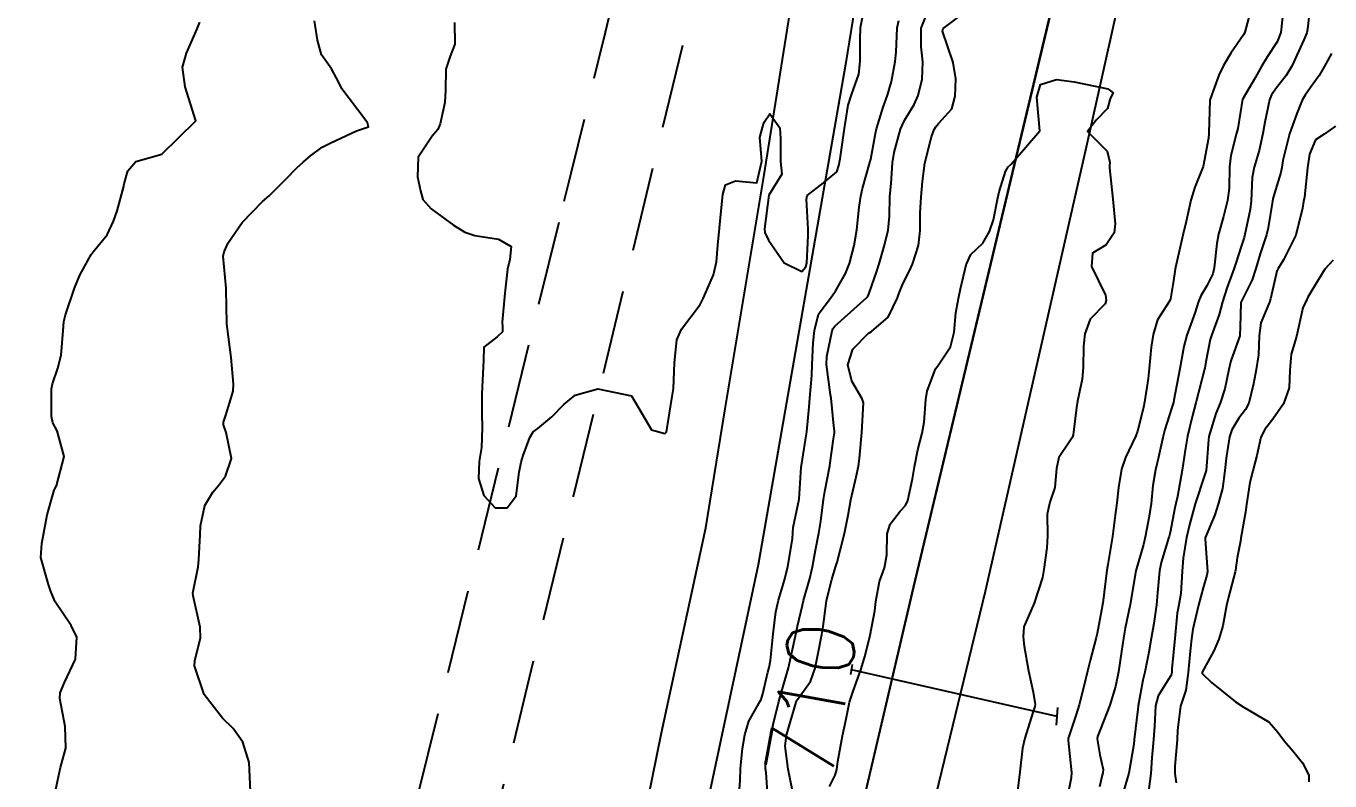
# Model space of a CAD drawing. Header units: metres. Extents: x 298520 to 308411, y 7433745 to 7450750.
# Drawn here: x 305024.4 to 305101.7, y 7437651.3 to 7437696.1 of the extents above; entities that cross this region are included whole.
import ezdxf
from ezdxf.enums import TextEntityAlignment as Align

# ---------------------------------------------------------------- set-up
doc = ezdxf.new("R2010")
doc.units = ezdxf.units.M
doc.header["$LTSCALE"] = 10
doc.linetypes.add('CONTINUO', pattern=[0])
doc.linetypes.add('DASHED', pattern=[0.75, 0.5, -0.25])
for name, color, linetype in [('Cotas', 45, 'Continuous'), ('Curvas de Nivel 1m', 11, 'Continuous'), ('Curvas de Nivel 5m', 15, 'Continuous'), ('Eixo_Estaqueamento', 45, 'CONTINUO'), ('Linha Férrea', 251, 'TRACKS'), ('Pórtico', 62, 'Continuous'), ('Vias Primárias', 230, 'Continuous'), ('Vias Secundárias', 230, 'DASHED')]:
    doc.layers.add(name, color=color, linetype=linetype)
doc.styles.add('Style-STANDARD', font='STANDARD.shx')
doc.linetypes.add('TRACKS', pattern='A,0.15,[130,ltypeshp.shx,S=0.25,R=0,X=0,Y=0],0.15', length=0.3)

msp = doc.modelspace()

# ---------------------------------------------------------------- linework, layer by layer
at = {"layer": 'Curvas de Nivel 1m', "flags": 128}
for points, elevation in [([(305100.563, 7437697.671), (305100.375, 7437695.884), (305100.33, 7437695.674), (305100.159, 7437695.257), (305099.44, 7437693.687), (305099.11, 7437693.137), (305098.543, 7437692.405), (305098.246, 7437691.994), (305098.116, 7437691.704), (305097.848, 7437690.382), (305097.733, 7437689.708), (305097.507, 7437688.706), (305097.206, 7437687.713), (305097.095, 7437687.103), (305097.034, 7437685.714), (305096.978, 7437685.195), (305096.663, 7437683.718), (305096.615, 7437683.544), (305096.436, 7437683.004), (305096.123, 7437682.026), (305096.028, 7437681.724), (305095.591, 7437680.543), (305095.331, 7437679.731), (305095.141, 7437678.977), (305094.684, 7437677.737), (305094.606, 7437677.501), (305094.349, 7437676.172), (305094.283, 7437675.802), (305094.27, 7437675.741), (305094.252, 7437675.651), (305093.765, 7437673.748), (305093.562, 7437672.998), (305093.261, 7437671.756), (305093.122, 7437670.926), (305092.951, 7437669.76), (305092.679, 7437668.186), (305092.573, 7437667.765), (305092.505, 7437667.51), (305092.227, 7437666.062), (305092.175, 7437665.819), (305092.162, 7437665.771), (305091.701, 7437664.282), (305091.597, 7437663.776), (305091.488, 7437662.479), (305091.428, 7437661.778), (305091.275, 7437660.67), (305091.102, 7437659.781), (305090.964, 7437658.962), (305090.741, 7437657.784), (305090.613, 7437657.298), (305090.338, 7437655.788), (305090.314, 7437655.575), (305090.106, 7437653.79), (305090.103, 7437653.77), (305090.08, 7437653.502), (305089.786, 7437651.794), (305089.39, 7437650.453)], 708), ([(305068.426, 7437650.054), (305068.293, 7437651.823), (305068.253, 7437652.057), (305068.253, 7437652.245), (305068.574, 7437654.053), (305068.723, 7437654.684), (305069.056, 7437656.046), (305069.281, 7437656.877), (305069.623, 7437658.038), (305070.047, 7437659.927), (305070.058, 7437660.031), (305070.073, 7437660.112), (305070.16, 7437660.505), (305070.452, 7437661.754), (305070.52, 7437662.027), (305070.89, 7437663.329), (305071.046, 7437664.022), (305071.218, 7437665.014), (305071.411, 7437666.018), (305071.529, 7437666.722), (305071.706, 7437668.015), (305071.778, 7437668.494), (305072.068, 7437670.012), (305072.099, 7437670.188), (305072.297, 7437671.616), (305072.347, 7437671.965), (305072.35, 7437672.009), (305072.351, 7437672.057), (305072.307, 7437672.379), (305072.142, 7437674.012), (305072.115, 7437674.222), (305071.876, 7437676.015), (305071.886, 7437676.478), (305072.206, 7437678.012), (305072.249, 7437678.136), (305072.376, 7437678.294), (305074.273, 7437679.982), (305074.325, 7437680.05), (305074.397, 7437680.238), (305074.852, 7437681.54), (305074.988, 7437681.974), (305075.311, 7437683.094), (305075.533, 7437683.969), (305075.608, 7437684.812), (305075.633, 7437685.968), (305075.696, 7437686.747), (305075.792, 7437687.967), (305075.886, 7437688.579), (305076.267, 7437689.962), (305076.333, 7437690.144), (305076.521, 7437690.522), (305077.066, 7437691.421), (305077.309, 7437691.949), (305077.538, 7437692.931), (305077.59, 7437693.945), (305077.478, 7437694.852), (305077.482, 7437695.947), (305077.794, 7437696.743)], 709), ([(305098.962, 7437697.341), (305098.798, 7437695.697), (305098.577, 7437695.144), (305097.997, 7437694.277), (305097.673, 7437693.709), (305097.269, 7437692.996), (305096.543, 7437691.763), (305096.529, 7437691.734), (305096.237, 7437690.003), (305096.174, 7437689.723), (305095.829, 7437688.398), (305095.761, 7437687.727), (305095.733, 7437686.468), (305095.629, 7437685.728), (305095.397, 7437684.788), (305095.1, 7437683.733), (305094.992, 7437683.18), (305094.85, 7437681.736), (305094.761, 7437681.393), (305094.407, 7437680.68), (305094.052, 7437680.092), (305093.921, 7437679.747), (305093.701, 7437679.065), (305093.228, 7437677.757), (305093.048, 7437677.074), (305092.804, 7437675.763), (305092.462, 7437673.905), (305092.428, 7437673.768), (305092.319, 7437673.4), (305091.913, 7437672.167), (305091.815, 7437671.775), (305091.539, 7437670.523), (305091.361, 7437669.779), (305091.209, 7437668.835), (305091.108, 7437667.781), (305090.995, 7437667.029), (305090.752, 7437665.785), (305090.651, 7437665.354), (305090.203, 7437663.79), (305089.87, 7437661.795), (305089.576, 7437660.384), (305089.463, 7437659.8), (305089.346, 7437659.003), (305089.181, 7437657.804), (305089.006, 7437656.92), (305088.665, 7437655.812), (305088.088, 7437654.354), (305087.933, 7437653.973), (305087.915, 7437653.822), (305088.074, 7437652.881), (305088.257, 7437652.01), (305088.247, 7437651.817), (305088.212, 7437651.666), (305088.05, 7437650.987)], 709), ([(305026.151, 7437650.558), (305026.481, 7437652.129), (305026.613, 7437652.552), (305026.803, 7437653.282), (305026.774, 7437654.55), (305026.452, 7437656.21), (305026.461, 7437656.555), (305026.723, 7437657.155), (305027.379, 7437658.541), (305027.453, 7437659.847), (305027.126, 7437660.545), (305026.174, 7437661.937), (305025.908, 7437662.563), (305025.771, 7437662.98), (305025.333, 7437664.569), (305025.38, 7437665.404), (305025.603, 7437666.566), (305025.695, 7437667.109), (305026.118, 7437668.561), (305026.162, 7437668.653), (305026.255, 7437668.814), (305026.702, 7437670.554), (305026.296, 7437672.076), (305026.044, 7437672.563), (305025.948, 7437672.922), (305025.947, 7437674.564), (305026.014, 7437674.875), (305026.335, 7437675.797), (305026.536, 7437676.557), (305026.664, 7437678.26), (305026.687, 7437678.555), (305026.786, 7437678.963), (305027.315, 7437680.546), (305027.638, 7437681.308), (305028.312, 7437682.532), (305028.424, 7437682.684), (305029.255, 7437683.701), (305029.635, 7437684.518), (305029.843, 7437685.122), (305030.214, 7437686.512), (305030.258, 7437686.72), (305030.478, 7437687.498), (305030.953, 7437688.038), (305032.493, 7437688.49), (305034.513, 7437690.46), (305033.882, 7437692.47), (305033.717, 7437693.635), (305033.955, 7437694.469), (305034.577, 7437695.907), (305034.744, 7437696.295)], 706), ([(305037.746, 7437650.705), (305037.671, 7437652.416), (305037.289, 7437653.636), (305036.726, 7437654.43), (305036.092, 7437655.051), (305035.005, 7437656.451), (305034.429, 7437658.158), (305034.447, 7437658.457), (305034.791, 7437659.809), (305034.77, 7437660.454), (305034.346, 7437662.293), (305034.335, 7437662.458), (305034.638, 7437664.016), (305034.693, 7437664.455), (305034.755, 7437665.917), (305034.79, 7437666.454), (305035.045, 7437667.648), (305035.524, 7437668.447), (305035.857, 7437668.844), (305036.263, 7437669.399), (305036.629, 7437670.435), (305036.296, 7437671.979), (305036.15, 7437672.442), (305036.152, 7437672.594), (305036.309, 7437673.075), (305036.726, 7437674.434), (305036.737, 7437674.844), (305036.604, 7437676.436), (305036.37, 7437678.261), (305036.343, 7437678.44), (305036.342, 7437678.472), (305036.298, 7437680.441), (305036.295, 7437680.54), (305036.136, 7437682.443), (305036.182, 7437682.686), (305036.431, 7437683.217), (305037.246, 7437684.428), (305038.456, 7437685.679), (305038.845, 7437686.02), (305039.244, 7437686.402), (305039.85, 7437687.018), (305040.482, 7437687.667), (305040.864, 7437688.01), (305041.298, 7437688.382), (305041.983, 7437688.89), (305042.501, 7437689.148), (305044.031, 7437689.87), (305044.51, 7437690.029), (305044.742, 7437690.106), (305044.683, 7437690.338), (305044.516, 7437690.554), (305043.165, 7437692.361), (305042.952, 7437692.769), (305042.555, 7437693.547), (305041.945, 7437694.376), (305041.712, 7437695.239), (305041.533, 7437696.38)], 707), ([(305049.838, 7437696.277), (305049.852, 7437694.996), (305049.568, 7437694.28), (305049.316, 7437693.521), (305049.296, 7437692.282), (305049.268, 7437691.546), (305048.975, 7437690.285), (305048.851, 7437689.945), (305048.505, 7437689.539), (305047.679, 7437688.302), (305047.644, 7437687.134), (305047.815, 7437686.3), (305047.961, 7437685.8), (305048.452, 7437685.244), (305049.766, 7437684.277), (305050.439, 7437683.855), (305051.034, 7437683.667), (305052.435, 7437683.449), (305053.191, 7437683), (305053.112, 7437682.24), (305052.983, 7437681.673), (305052.82, 7437680.244), (305052.655, 7437678.525), (305052.673, 7437678.246), (305052.674, 7437677.94), (305052.364, 7437677.661), (305051.576, 7437677.036), (305051.56, 7437676.258), (305051.498, 7437675.092), (305051.447, 7437674.259), (305051.459, 7437673.111), (305051.478, 7437672.258), (305051.441, 7437671.103), (305051.29, 7437670.26), (305051.263, 7437669.26), (305051.578, 7437668.257), (305052.242, 7437667.514), (305052.961, 7437667.521), (305053.48, 7437668.232), (305053.663, 7437669.625), (305053.774, 7437670.227), (305053.893, 7437670.612), (305054.295, 7437671.678), (305054.502, 7437672.016), (305054.766, 7437672.215), (305055.602, 7437672.915), (305056.317, 7437673.638), (305056.991, 7437674.19), (305058.327, 7437674.572), (305060.323, 7437674.15), (305061.503, 7437672.138), (305062.3, 7437671.93), (305062.396, 7437672.034), (305062.414, 7437672.128), (305062.428, 7437672.252), (305062.739, 7437674.124), (305062.802, 7437674.597), (305062.875, 7437676.122), (305063.005, 7437677.479), (305063.284, 7437678.116), (305064.388, 7437679.578), (305064.564, 7437679.926), (305064.642, 7437680.098), (305065.178, 7437681.326), (305065.347, 7437682.091), (305065.44, 7437683.083), (305065.532, 7437684.089), (305065.62, 7437684.92), (305065.729, 7437686.087), (305065.897, 7437686.66), (305066.475, 7437686.904), (305067.756, 7437686.779), (305068.034, 7437688.057), (305067.915, 7437689.467), (305068.073, 7437690.057), (305068.187, 7437690.386), (305068.525, 7437690.871), (305069.108, 7437690.044), (305069.15, 7437689.401), (305069.141, 7437688.044), (305069.23, 7437687.294), (305068.463, 7437686.05), (305068.205, 7437684.054), (305068.228, 7437683.841), (305068.436, 7437683.376), (305069.371, 7437682.041), (305070.415, 7437681.53), (305070.649, 7437681.798), (305070.716, 7437682.027), (305070.797, 7437683.669), (305070.791, 7437684.027), (305070.683, 7437685.806), (305070.732, 7437686.027), (305071.701, 7437686.791), (305072.484, 7437687.436), (305072.622, 7437687.877), (305072.651, 7437688.008), (305072.692, 7437688.205), (305072.938, 7437690.004), (305073.158, 7437691.376), (305073.353, 7437691.998), (305073.785, 7437693.222), (305073.875, 7437693.99), (305073.864, 7437695.279), (305073.898, 7437695.99), (305073.999, 7437696.582)], 707), ([(305066.667, 7437650.074), (305066.768, 7437651.357), (305066.776, 7437652.073), (305066.888, 7437653.258), (305067.039, 7437654.07), (305067.279, 7437654.88), (305067.937, 7437656.062), (305068.001, 7437656.165), (305068.11, 7437656.5), (305068.408, 7437657.777), (305068.475, 7437658.055), (305068.555, 7437658.472), (305068.71, 7437660.052), (305068.865, 7437661.357), (305069.021, 7437662.047), (305069.384, 7437663.231), (305069.575, 7437664.039), (305069.859, 7437665.675), (305069.887, 7437666.035), (305069.909, 7437666.354), (305070.253, 7437668.03), (305070.377, 7437669.923), (305070.39, 7437670.029), (305070.659, 7437671.665), (305070.711, 7437672.026), (305070.844, 7437673.499), (305070.891, 7437674.024), (305071.002, 7437675.358), (305071.016, 7437676.023), (305071.082, 7437677.303), (305071.164, 7437678.022), (305071.41, 7437678.992), (305072.144, 7437680.012), (305072.259, 7437680.148), (305072.398, 7437680.361), (305073.005, 7437681.41), (305073.239, 7437681.998), (305073.514, 7437683.074), (305073.67, 7437683.992), (305073.816, 7437685.349), (305073.908, 7437685.988), (305074.013, 7437686.444), (305074.451, 7437687.981), (305074.495, 7437688.179), (305074.778, 7437689.71), (305074.837, 7437689.977), (305075.23, 7437691.276), (305075.482, 7437691.971), (305075.731, 7437692.789), (305075.95, 7437693.966), (305075.999, 7437694.536), (305076.062, 7437695.965), (305076.156, 7437696.398)], 708), ([(305101.79, 7437694.438), (305101.354, 7437693.662), (305101.068, 7437693.152), (305100.544, 7437692.428), (305100.227, 7437691.985), (305100.056, 7437691.677), (305099.739, 7437690.896), (305099.304, 7437689.688), (305098.905, 7437688.102), (305098.847, 7437687.695), (305098.791, 7437687.393), (305098.473, 7437686.364), (305098.326, 7437685.841), (305098.302, 7437685.702), (305098.042, 7437684.109), (305097.944, 7437683.705), (305097.567, 7437682.573), (305097.319, 7437681.711), (305097.099, 7437681.027), (305096.442, 7437679.72), (305096.433, 7437679.679), (305096.378, 7437678.22), (305096.358, 7437677.735), (305096.358, 7437677.72), (305095.837, 7437676.238), (305095.709, 7437675.726), (305095.482, 7437674.578), (305095.201, 7437673.731), (305094.95, 7437673.1), (305094.531, 7437671.738), (305094.498, 7437671.54), (305094.361, 7437669.739), (305094.349, 7437669.662), (305094.27, 7437669.437), (305093.715, 7437667.748), (305093.397, 7437666.591), (305093.21, 7437665.755), (305092.997, 7437664.544), (305092.945, 7437663.759), (305092.869, 7437662.439), (305092.743, 7437661.762), (305092.655, 7437661.284), (305092.508, 7437659.765), (305092.341, 7437657.973), (305092.328, 7437657.767), (305092.296, 7437657.602), (305092.126, 7437657.326), (305091.516, 7437656.372), (305091.374, 7437655.777), (305091.315, 7437654.553), (305091.254, 7437653.778), (305091.148, 7437652.704), (305091.084, 7437651.78), (305090.976, 7437650.853)], 707), ([(305072.048, 7437651.008), (305072.396, 7437651.667), (305072.477, 7437652.004), (305072.546, 7437652.481), (305072.831, 7437653.999), (305073.011, 7437654.915), (305073.23, 7437655.993), (305073.449, 7437656.654), (305073.925, 7437657.983), (305074.14, 7437658.71), (305074.407, 7437659.721), (305074.468, 7437659.977), (305074.735, 7437661.414), (305074.798, 7437661.974), (305075.024, 7437663.143), (305075.308, 7437663.969), (305075.444, 7437664.734), (305075.478, 7437665.967), (305075.645, 7437666.553), (305076.243, 7437667.328), (305076.553, 7437667.652), (305076.701, 7437667.956), (305076.978, 7437669.241), (305077.08, 7437669.952), (305077.281, 7437670.958), (305077.536, 7437671.948), (305077.653, 7437672.603), (305077.761, 7437673.946), (305077.836, 7437674.437), (305078.341, 7437675.761), (305078.462, 7437675.938), (305079.222, 7437677.066), (305079.437, 7437677.924), (305079.547, 7437679.085), (305079.692, 7437679.921), (305079.816, 7437680.504), (305080.141, 7437681.914), (305080.429, 7437682.527), (305081.137, 7437683.202), (305081.535, 7437683.899), (305081.765, 7437684.581), (305082.035, 7437685.894), (305082.109, 7437686.253), (305082.486, 7437687.457), (305082.64, 7437687.739), (305082.811, 7437687.885), (305084.513, 7437689.86), (305084.34, 7437691.863), (305084.55, 7437692.605), (305085.498, 7437692.906), (305086.552, 7437692.768), (305087.882, 7437692.494), (305088.548, 7437692.354), (305088.851, 7437692.121), (305088.698, 7437691.818), (305088.653, 7437691.707), (305088.533, 7437691.189), (305087.857, 7437690.493), (305087.345, 7437689.832), (305088.501, 7437688.66), (305088.665, 7437687.988), (305088.645, 7437687.818), (305088.636, 7437687.672), (305088.839, 7437685.814), (305088.986, 7437684.35), (305088.919, 7437683.813), (305088.436, 7437683.1), (305087.642, 7437682.617), (305087.574, 7437681.828), (305088.397, 7437680.122), (305088.445, 7437679.819), (305088.391, 7437679.614), (305087.506, 7437678.704), (305087.172, 7437677.832), (305087.098, 7437677.096), (305087.079, 7437675.833), (305087.016, 7437675.154), (305086.74, 7437673.836), (305086.682, 7437673.474), (305086.493, 7437671.838), (305086.442, 7437671.697), (305086.297, 7437671.465), (305085.633, 7437670.496), (305085.495, 7437669.848), (305085.394, 7437668.716), (305085.1, 7437667.852), (305084.944, 7437667.151), (305084.967, 7437665.853), (305084.929, 7437665.139), (305084.756, 7437663.854), (305084.668, 7437663.385), (305084.183, 7437661.86), (305083.564, 7437660.467), (305083.529, 7437659.869), (305083.595, 7437659.316), (305083.841, 7437657.864), (305084.114, 7437656.585), (305084.228, 7437655.859), (305084.213, 7437655.748), (305084.098, 7437655.396), (305083.622, 7437653.867), (305083.487, 7437653.279), (305083.33, 7437651.871), (305083.186, 7437650.732)], 711), ([(305102.036, 7437690.137), (305101.369, 7437689.661), (305100.852, 7437689.324), (305100.501, 7437688.481), (305100.382, 7437687.672), (305100.2, 7437685.941), (305100.146, 7437685.675), (305100.068, 7437685.285), (305099.69, 7437683.681), (305098.948, 7437682.212), (305098.628, 7437681.697), (305098.564, 7437681.555), (305098.412, 7437680.943), (305098.19, 7437679.908), (305098.114, 7437679.703), (305097.606, 7437678.483), (305097.51, 7437677.709), (305097.469, 7437676.596), (305097.33, 7437675.71), (305097.171, 7437674.875), (305096.888, 7437673.714), (305096.691, 7437673.345), (305096.314, 7437672.838), (305095.893, 7437672.138), (305095.759, 7437671.725), (305095.554, 7437670.457), (305095.483, 7437669.728), (305095.333, 7437668.659), (305095.089, 7437667.732), (305094.879, 7437667.098), (305094.316, 7437665.739), (305094.303, 7437665.658), (305094.445, 7437663.738), (305094.416, 7437663.523), (305094.193, 7437662.784), (305093.912, 7437661.744), (305093.581, 7437660.329), (305093.497, 7437659.75), (305093.417, 7437659.023), (305093.303, 7437657.752), (305093.156, 7437656.716), (305092.855, 7437655.759), (305092.667, 7437654.339), (305092.661, 7437653.761), (305092.506, 7437652.202), (305092.518, 7437651.763), (305092.597, 7437651.22)], 706)]:
    msp.add_lwpolyline(points, dxfattribs=dict(at, elevation=elevation))
at = {"layer": 'Curvas de Nivel 5m', "flags": 128}
for points, elevation in [([(305097.07, 7437697.251), (305096.665, 7437695.719), (305096.644, 7437695.658), (305096.581, 7437695.549), (305095.828, 7437694.47), (305095.406, 7437693.732), (305095.122, 7437693.17), (305094.603, 7437691.739), (305094.596, 7437691.685), (305094.526, 7437689.74), (305094.529, 7437689.724), (305094.51, 7437689.422), (305094.186, 7437687.745), (305093.703, 7437686.523), (305093.467, 7437685.755), (305093.188, 7437684.497), (305092.998, 7437683.762), (305092.6, 7437681.942), (305092.551, 7437681.768), (305092.529, 7437681.661), (305092.409, 7437680.845), (305092.261, 7437679.905), (305092.195, 7437679.772), (305091.493, 7437678.668), (305091.22, 7437677.782), (305091.111, 7437677.033), (305090.998, 7437675.783), (305090.932, 7437675.189), (305090.721, 7437673.786), (305090.652, 7437673.455), (305090.306, 7437672.064), (305090.206, 7437671.791), (305089.587, 7437670.497), (305089.362, 7437669.804), (305089.182, 7437668.726), (305089.071, 7437667.808), (305088.974, 7437667.077), (305088.823, 7437665.811), (305088.551, 7437664.16), (305088.488, 7437663.816), (305088.24, 7437661.876), (305088.232, 7437661.819), (305088.225, 7437661.777), (305088.177, 7437661.449), (305087.908, 7437660.071), (305087.85, 7437659.823), (305087.499, 7437658.466), (305087.345, 7437657.828), (305087.105, 7437656.844), (305086.841, 7437655.833), (305086.665, 7437655.267), (305086.197, 7437653.839), (305086.189, 7437653.732), (305086.394, 7437651.837), (305086.375, 7437651.52), (305086.033, 7437649.84)], 710), ([(305069.997, 7437650.067), (305069.601, 7437652.037), (305069.428, 7437653.392), (305069.512, 7437654.039), (305070.075, 7437656.003), (305070.081, 7437656.03), (305070.087, 7437656.046), (305070.104, 7437656.081), (305070.918, 7437657.225), (305071.203, 7437658.019), (305071.361, 7437658.797), (305071.604, 7437660.015), (305071.682, 7437660.492), (305071.879, 7437662.013), (305071.928, 7437662.271), (305072.195, 7437663.26), (305072.417, 7437664.007), (305072.504, 7437664.304), (305072.944, 7437665.999), (305073.16, 7437667.075), (305073.324, 7437667.994), (305073.628, 7437669.351), (305073.768, 7437669.988), (305073.832, 7437670.435), (305073.976, 7437671.985), (305074.071, 7437673.734), (305073.997, 7437673.985), (305073.366, 7437675.028), (305073.131, 7437675.998), (305073.434, 7437676.917), (305074.371, 7437677.877), (305074.432, 7437677.919), (305074.546, 7437677.978), (305075.533, 7437678.816), (305076.087, 7437679.963), (305076.157, 7437680.202), (305076.405, 7437680.797), (305076.801, 7437681.573), (305076.963, 7437681.955), (305077.317, 7437683.068), (305077.418, 7437683.95), (305077.427, 7437684.976), (305077.488, 7437685.95), (305077.556, 7437686.87), (305077.694, 7437687.942), (305078.089, 7437689.516), (305078.253, 7437689.934), (305078.348, 7437690.1), (305078.519, 7437690.306), (305079.296, 7437691.158), (305079.499, 7437691.92), (305079.535, 7437692.938), (305079.387, 7437693.922), (305078.744, 7437695.766), (305078.788, 7437695.928), (305079.821, 7437696.691)], 710), ([(305101.892, 7437682.191), (305101.404, 7437681.66), (305101.029, 7437681.049), (305100.398, 7437680.007), (305100.293, 7437679.773), (305100.241, 7437679.672), (305100.094, 7437679.378), (305099.718, 7437677.68), (305099.407, 7437676.635), (305099.328, 7437675.685), (305099.28, 7437674.634), (305098.96, 7437673.69), (305098.314, 7437672.778), (305097.842, 7437672.17), (305097.612, 7437671.707), (305097.372, 7437670.624), (305097.139, 7437669.711), (305096.959, 7437669.02), (305096.759, 7437667.715), (305096.696, 7437667.266), (305096.429, 7437665.718), (305096.399, 7437665.54), (305096.211, 7437664.546), (305096.104, 7437663.821), (305096.086, 7437663.721), (305095.685, 7437662.228), (305095.579, 7437661.726), (305095.362, 7437660.531), (305095.123, 7437659.73), (305094.833, 7437659.046), (305094.133, 7437657.776), (305094.128, 7437657.74), (305094.132, 7437657.697), (305094.688, 7437657.171), (305096.107, 7437656.01), (305096.556, 7437655.715), (305098.094, 7437654.806), (305098.622, 7437654.225), (305099.005, 7437653.686), (305099.508, 7437653.11), (305100.07, 7437652.412), (305100.454, 7437651.666), (305100.449, 7437651.274)], 705)]:
    msp.add_lwpolyline(points, dxfattribs=dict(at, elevation=elevation))
at = {"layer": 'Eixo_Estaqueamento'}
msp.add_lwpolyline([(305143.477, 7437941.139), (305137.356, 7437914.575), (305130.992, 7437888.732), (305125.406, 7437866.973), (305121.202, 7437849.915), (305111.101, 7437807.1), (305103.918, 7437777.268), (305097.21, 7437749.95), (305091.819, 7437727.643), (305085.46, 7437698.138), (305077.032, 7437662.821), (305069.498, 7437630.688), (305062.866, 7437603.389), (305055.475, 7437572.1), (305048.776, 7437544.538)], dxfattribs=at)
at = {"layer": 'Linha Férrea', "flags": 128}
msp.add_lwpolyline([(307827.162, 7434249.95), (307821.558, 7434258.806), (307819.524, 7434262.43), (307816.304, 7434268.219), (307813.681, 7434272.301), (307811.637, 7434275.461), (307798.221, 7434296.136), (307773.738, 7434334.032), (307761.734, 7434352.011), (307752.472, 7434367.888), (307735.134, 7434393.38), (307710.738, 7434431.015), (307694.807, 7434455.28), (307677.699, 7434482.208), (307665.381, 7434501.663), (307643.884, 7434534.842), (307627.559, 7434562.543), (307613.51, 7434586.874), (307596.955, 7434617.47), (307576.402, 7434659.978), (307564.169, 7434687.319), (307541.059, 7434734.946), (307530.172, 7434758.545), (307516.917, 7434785.92), (307501.763, 7434817.247), (307481.679, 7434859.302), (307459.201, 7434904.199), (307442.79, 7434936.268), (307425.275, 7434968.915), (307411.694, 7434992.242), (307402.565, 7435007.679), (307388.848, 7435028.501), (307366.947, 7435058.298), (307352.497, 7435076.75), (307335.708, 7435095.815), (307323.737, 7435108.404), (307304.876, 7435127.211), (307280.641, 7435149.596), (307260.895, 7435166.247), (307239.502, 7435183.006), (307222.59, 7435195.397), (307206.912, 7435206.431), (307191.542, 7435216.923), (307180.978, 7435223.581), (307147.083, 7435245.035), (307110.179, 7435267.866), (307071.327, 7435292.081), (307013.035, 7435328.917), (306934.22, 7435378.293), (306890.853, 7435406.012), (306860.761, 7435425.266), (306830.445, 7435444.172), (306783.165, 7435474.002), (306743.292, 7435499.125), (306730.646, 7435506.804), (306700.006, 7435524.558), (306649.968, 7435556.158), (306620.536, 7435574.685), (306585.884, 7435596.365), (306549.21, 7435619.443), (306511.464, 7435642.992), (306481.3, 7435662.066), (306449.914, 7435681.79), (306417.31, 7435702.158), (306386.499, 7435720.658), (306359.57, 7435735.78), (306332.265, 7435749.95), (306295.736, 7435767.254), (306254.914, 7435784.832), (306234.551, 7435793.029), (306198.8, 7435806.042), (306177.427, 7435813.736), (306139.201, 7435826.142), (306101.034, 7435838.043), (306051.969, 7435853.031), (306008.186, 7435866.647), (306003.579, 7435868.042), (305974.115, 7435878.736), (305939.654, 7435889.448), (305902.227, 7435900.737), (305881.18, 7435906.223), (305868.578, 7435910.192), (305845.541, 7435919.118), (305815.171, 7435933.297), (305786.711, 7435949.033), (305760.876, 7435966.424), (305735.18, 7435986.894), (305723.755, 7435997.052), (305696.097, 7436025.188), (305678.2, 7436047.897), (305661.02, 7436071.863), (305645.017, 7436096.315), (305622.371, 7436129.703), (305596.142, 7436168.749), (305576.091, 7436198.746), (305559.429, 7436223.15), (305539.44, 7436252.716), (305521.42, 7436279.841), (305512.691, 7436292.824), (305499.486, 7436312.983), (305480.027, 7436341.606), (305460.301, 7436370.83), (305441.558, 7436398.43), (305421.25, 7436428.242), (305402.577, 7436456.088), (305384.092, 7436483.75), (305369.125, 7436505.554), (305351.225, 7436532.173), (305338.344, 7436551.44), (305322.726, 7436574.869), (305306.914, 7436598.296), (305293.244, 7436619.058), (305277.818, 7436644.307), (305263.888, 7436668.981), (305254.713, 7436687.725), (305243.781, 7436710.837), (305233.952, 7436734.393), (305225.106, 7436755.865), (305215.533, 7436780.472), (305201.607, 7436815.682), (305193.173, 7436837.83), (305177.384, 7436877.752), (305166.792, 7436904.686), (305153.942, 7436937.689), (305141.501, 7436969.136), (305130.697, 7436996.497), (305122.016, 7437018.504), (305113.061, 7437043.102), (305101.513, 7437072.011), (305093.245, 7437092.935), (305082.037, 7437121.364), (305073.353, 7437143.916), (305060.568, 7437176.453), (305050.18, 7437206.397), (305043.414, 7437227.867), (305037.467, 7437248.165), (305034.526, 7437261.706), (305031.724, 7437274.104), (305028.718, 7437297.869), (305025.03, 7437326.573), (305023.117, 7437358.555), (305023.119, 7437387.114), (305024.829, 7437414.867), (305027.312, 7437439.505), (305027.407, 7437441.256), (305030.711, 7437462.666), (305036.039, 7437488.902), (305042.465, 7437516.919), (305048.776, 7437544.538), (305055.475, 7437572.1), (305062.866, 7437603.389), (305069.498, 7437630.688), (305077.032, 7437662.821), (305085.46, 7437698.138), (305091.819, 7437727.643), (305097.21, 7437749.95), (305103.918, 7437777.268), (305111.101, 7437807.1), (305121.202, 7437849.915), (305125.406, 7437866.973), (305130.992, 7437888.732), (305137.356, 7437914.575), (305143.477, 7437941.139), (305150.277, 7437969.227), (305155.626, 7437993.858), (305160.498, 7438017.389), (305165.529, 7438047.968), (305167.399, 7438065.921), (305168.452, 7438080.499), (305168.697, 7438098.822), (305168.499, 7438111.609), (305167.442, 7438129.409), (305165.734, 7438144.803), (305163.051, 7438159.253), (305157.36, 7438183.653), (305149.712, 7438209.61), (305142.146, 7438230.516), (305132.877, 7438252.552), (305120.435, 7438277.838), (305109.119, 7438297.22), (305107.007, 7438300.233), (305099.258, 7438311.382), (305091.426, 7438322.415), (305083.384, 7438332.797), (305079.569, 7438337.519), (305074.8, 7438344.056), (305056.823, 7438367.077), (305041.935, 7438386.352), (305023.225, 7438411.978), (305005.975, 7438436.561), (304993.284, 7438456.495), (304983.121, 7438473.171), (304969.538, 7438498.699), (304959.938, 7438517.087), (304947.328, 7438543.432), (304933.09, 7438572.791), (304924.306, 7438590.948), (304918.204, 7438604.464), (304911.783, 7438619.158), (304905.926, 7438632.437), (304900.315, 7438648.46), (304895.834, 7438661.886), (304892.174, 7438674.496), (304887.946, 7438691.238), (304884.694, 7438706.937), (304881.848, 7438723.698), (304879.326, 7438740.134), (304878.187, 7438758.916), (304877.537, 7438778.358), (304877.211, 7438799.094), (304877.455, 7438830.881), (304877.861, 7438863.017), (304878.268, 7438892.702), (304878.595, 7438920.109), (304878.677, 7438952.239), (304877.945, 7438980.303), (304876.318, 7439009.018), (304874.936, 7439022.788), (304873.229, 7439037.841), (304870.14, 7439056.141), (304864.855, 7439082.077), (304859.079, 7439105.013), (304850.377, 7439133.889), (304843.057, 7439154.06), (304836.382, 7439171.237), (304828.249, 7439190.114), (304817.674, 7439211.83), (304806.69, 7439232.736), (304796.364, 7439250.871), (304785.222, 7439269.009), (304772.779, 7439289.097), (304755.7, 7439316.738), (304736.912, 7439345.938), (304718.848, 7439374.335), (304700.222, 7439403.624), (304676.465, 7439440.714), (304659.061, 7439468.061), (304641.493, 7439495.549), (304629.289, 7439514.996), (304612.29, 7439541.915), (304598.786, 7439563.312), (304583.088, 7439588.524), (304568.608, 7439611.383), (304554.371, 7439633.59), (304540.465, 7439656.114), (304527.858, 7439675.88), (304515.488, 7439695.965), (304501.015, 7439718.74), (304492.557, 7439732.179), (304481.09, 7439749.95), (304464.698, 7439773.555), (304458.701, 7439781.55), (304447.468, 7439795.482), (304430.85, 7439814.016), (304417.942, 7439826.867), (304407.625, 7439836.385), (304393.358, 7439848.486), (304380.404, 7439858.342), (304362.661, 7439870.737), (304347.086, 7439880.296), (304333.248, 7439887.82), (304320.73, 7439894.061), (304304.927, 7439900.989), (304286.443, 7439908.157), (304266.642, 7439915.416), (304246.691, 7439922.501), (304225.186, 7439929.977), (304198.999, 7439939.195), (304168.468, 7439950.001), (304152.888, 7439955.629), (304135.919, 7439962.486), (304121.351, 7439968.798), (304105.783, 7439976.385), (304088.736, 7439985.334), (304071.183, 7439995.831), (304051.503, 7440008.737), (304042.509, 7440015.334), (304023.022, 7440030.473), (304002.682, 7440048.64), (303992.184, 7440058.522), (303980.444, 7440070.491), (303965.024, 7440086.226), (303949.368, 7440102.496), (303932.051, 7440120.671), (303917.21, 7440136.166), (303903.071, 7440150.772), (303879.085, 7440174.998), (303863.629, 7440189.711), (303849.061, 7440203.116), (303838.551, 7440211.886), (303825.964, 7440222.577), (303811.471, 7440233.814), (303798.026, 7440243.583), (303789.167, 7440249.782, 0.048699), (303782.733, 7440254.326, -0.013971), (303778.977, 7440256.716, 0.011385), (303767.539, 7440264.078, 0.000455), (303759.243, 7440269.144, 0.004014), (303749.319, 7440275.082, 0.008965), (303739.521, 7440280.605), (303729.166, 7440286.199), (303717.711, 7440292.151), (303693.717, 7440304.367), (303679.104, 7440311.896), (303660.942, 7440321.331), (303642.972, 7440330.918), (303636.468, 7440334.548), (303624.836, 7440341.295), (303611.994, 7440348.943), (303603.079, 7440354.598), (303596.281, 7440359.102), (303587.51, 7440365.427), (303578.605, 7440372.221), (303569.48, 7440379.633), (303558.633, 7440389.129), (303549.894, 7440397.253), (303541.539, 7440405.465), (303534.882, 7440412.293), (303523.465, 7440424.473), (303512.292, 7440437.463), (303502.617, 7440449.258), (303497.008, 7440456.501), (303488.044, 7440468.694), (303481.424, 7440477.682), (303475.375, 7440486.349), (303465.786, 7440500.535), (303456.113, 7440515.599), (303445.613, 7440532.252), (303432.87, 7440552.628), (303423.186, 7440568.064, -0.000757), (303417.987, 7440576.145, 0.007668), (303411.654, 7440585.694), (303403.602, 7440597.441), (303394.768, 7440609.244), (303388.857, 7440616.919), (303381.264, 7440625.91), (303374.43, 7440633.824), (303364.889, 7440644.089), (303358.774, 7440650.239), (303349.646, 7440658.739), (303339.722, 7440667.523), (303332.656, 7440673.464), (303326.724, 7440678.049, -0.018136), (303320.919, 7440682.537, 0.027105), (303312.535, 7440688.782, -0.001525), (303306.785, 7440692.624), (303296.835, 7440699.316), (303291.583, 7440702.647), (303280.845, 7440709.238, 0.008003), (303271.247, 7440714.648, 0.013057), (303255.936, 7440722.447, -0.001991), (303248.373, 7440726.091, 0.012147), (303243.6, 7440728.272, -0.002135), (303237.368, 7440730.971), (303223.7, 7440736.96), (303210.103, 7440742.741), (303193.904, 7440749.566), (303189.82, 7440751.298), (303177.394, 7440756.464), (303158.988, 7440764.273), (303141.646, 7440771.615), (303117.098, 7440781.981), (303101.554, 7440788.524), (303093.446, 7440792.234), (303076.052, 7440800.18), (303054.932, 7440810.372), (303040.156, 7440817.979), (303025.349, 7440825.886), (303013.344, 7440832.756), (303004.06, 7440838.538), (302994.271, 7440845.093), (302982.623, 7440853.413), (302969.58, 7440863.652), (302962.58, 7440869.547), (302953.339, 7440877.801), (302943.024, 7440887.539), (302938.586, 7440892.147), (302933.331, 7440897.537), (302924.321, 7440907.75), (302915.904, 7440917.945), (302907.517, 7440928.751), (302899.78, 7440938.97), (302892.734, 7440949.154), (302888.762, 7440955.109), (302884.574, 7440961.747), (302879.485, 7440969.887), (302873.287, 7440980.614), (302867.777, 7440990.898), (302859.79, 7441006.768), (302851.229, 7441025.298), (302846.823, 7441035.61), (302841.669, 7441047.987), (302837.148, 7441059.318), (302829.38, 7441078.789), (302825.24, 7441088.834), (302821.857, 7441097.357), (302816.249, 7441111.473), (302810.672, 7441125.205), (302804.678, 7441140.046), (302799.05, 7441153.537), (302792.202, 7441169.326), (302786.803, 7441181.368), (302782.699, 7441189.728), (302780.991, 7441193.272, -0.024435), (302778.706, 7441197.526, 0.018839), (302775.042, 7441204.531), (302769.048, 7441215.01), (302764.16, 7441223.098), (302758.012, 7441232.567), (302751.033, 7441242.929), (302746.425, 7441249.467, 0.01417), (302742.29, 7441255.115, -0.010578), (302734.95, 7441264.491, 0.026045), (302726.645, 7441274.447), (302714.77, 7441287.265), (302702.588, 7441299.413), (302690.064, 7441310.886), (302682.561, 7441317.234), (302675.22, 7441323.247), (302666.869, 7441329.42, 0.027574), (302658.671, 7441335.283, -0.011091), (302655.152, 7441337.629, 0.01172), (302645.719, 7441343.898, 0.006642), (302635.246, 7441350.318, 0.010482), (302620.241, 7441358.823, 0.013683), (302599.223, 7441369.429, 0.008553), (302586.726, 7441375.052, 0.011788), (302575.046, 7441379.747, 0.002778), (302570.558, 7441381.4), (302560.876, 7441384.907), (302551.005, 7441388.04), (302546.217, 7441389.527, -0.019135), (302544.903, 7441389.88, 0.019296), (302522.937, 7441395.786, 0.000461), (302511.662, 7441398.344, 0.010049), (302501.513, 7441400.424), (302492.392, 7441402.102), (302485.288, 7441403.295), (302471.447, 7441405.533), (302444.869, 7441409.521), (302415.277, 7441413.929), (302384.345, 7441418.639), (302365.976, 7441421.32), (302360.247, 7441421.986), (302338.704, 7441425.134), (302306.002, 7441430.395), (302286.923, 7441434.198), (302278.604, 7441436.007), (302270.237, 7441438.277), (302260.05, 7441441.209), (302248.718, 7441444.793), (302234.932, 7441449.831), (302225.681, 7441453.688), (302223.91, 7441454.587), (302211.722, 7441460.078), (302198.55, 7441466.939), (302185.194, 7441474.434), (302176.266, 7441480.044), (302166.746, 7441486.088), (302155.705, 7441493.817), (302145.197, 7441501.908), (302133.651, 7441511.457), (302124.111, 7441520.003), (302113.796, 7441530.075), (302104.384, 7441540.03), (302095.467, 7441550.013), (302086.579, 7441560.931), (302077.65, 7441573.115), (302070.772, 7441583.077), (302062.647, 7441595.881), (302055.334, 7441608.401), (302048.687, 7441620.587), (302040.377, 7441636.793), (302032.957, 7441653.052), (302027.217, 7441666.295), (302023.745, 7441674.151), (302020.233, 7441682.946), (302013.855, 7441699.656), (302006.743, 7441720.028), (302000.143, 7441739.465), (301996.81, 7441749.517), (301993.173, 7441760.442), (301988.741, 7441774.004), (301985.313, 7441784.598), (301976.672, 7441811.028), (301970.969, 7441828.13), (301966.757, 7441840.46), (301961.824, 7441854.796), (301956.599, 7441869.324), (301952.694, 7441879.426), (301950.212, 7441885.776), (301947.263, 7441893.123), (301942.827, 7441902.996), (301936.943, 7441915.47), (301925.249, 7441938.089), (301919.939, 7441947.811), (301913.515, 7441959.082), (301904.124, 7441974.92), (301894.52, 7441990.438), (301891.413, 7441995.461), (301886.489, 7442003.183), (301878.67, 7442015.285), (301873.464, 7442023.436), (301865.157, 7442036.288), (301855.839, 7442050.938), (301845.976, 7442066.833), (301838.272, 7442079.461), (301830.416, 7442092.887), (301825.548, 7442101.779), (301821.376, 7442109.453), (301815.662, 7442120.908), (301811.106, 7442130.238), (301807.699, 7442137.999), (301806.423, 7442140.601, 0.023261), (301801.857, 7442152.453, -0.028715), (301797.552, 7442164.003, 0.012936), (301793.732, 7442175.332, -0.025942), (301792.423, 7442179.575, 0.006006), (301789.905, 7442189.062, -0.014708), (301788.14, 7442196.216), (301785.975, 7442206.246), (301784.367, 7442214.306, 0.006026), (301783.559, 7442218.841, -0.007665), (301782.521, 7442224.78, -0.006079), (301780.959, 7442235.44, -0.002739), (301779.703, 7442245.206), (301779.178, 7442249.477), (301778.675, 7442254.381), (301778.065, 7442260.482), (301777.318, 7442271.291), (301776.984, 7442275.413), (301775.911, 7442292.595), (301775.204, 7442301.965), (301774.189, 7442318.205), (301773.646, 7442327.416), (301773.089, 7442335.875), (301772.127, 7442350.268), (301771.292, 7442362.115), (301770.725, 7442371.572), (301769.865, 7442382.07), (301768.552, 7442394.647), (301768.148, 7442398.421), (301767.394, 7442406.074), (301767.009, 7442408.608), (301766.499, 7442411.782), (301764.779, 7442423.533), (301763.465, 7442430.863), (301760.77, 7442444.807), (301759.479, 7442450.076), (301758.259, 7442454.401), (301755.339, 7442466.071), (301751.665, 7442478.105, 0.014406), (301747.843, 7442489.506, -0.000078), (301746.016, 7442494.48), (301743.45, 7442501.467), (301738.686, 7442513.328), (301735.709, 7442520.321), (301732.431, 7442527.285), (301727.104, 7442538.17), (301722.927, 7442546.111, 0.012187), (301718.524, 7442554.109, 0.000535), (301713.357, 7442562.952, 0.014127), (301707.985, 7442571.558, 0.00131), (301703.078, 7442578.904, 0.005502), (301696.107, 7442589.038, 0.012739), (301690.664, 7442596.364, -0.003293), (301687.73, 7442600.161, 0.014011), (301683.494, 7442605.405), (301674.266, 7442616.2), (301665.746, 7442625.395), (301657.648, 7442633.669), (301647.393, 7442643.457), (301636.008, 7442653.979), (301626.6, 7442662.308), (301605.302, 7442680.695), (301585.626, 7442697.221), (301571.106, 7442709.224), (301556.026, 7442721.963), (301546.373, 7442729.879), (301533.385, 7442740.748), (301522.722, 7442749.605), (301509.812, 7442760.238), (301495.057, 7442772.28), (301477.473, 7442786.656), (301465.134, 7442796.879), (301456.431, 7442804.066), (301435.244, 7442821.757), (301421.836, 7442832.858), (301396.975, 7442853.686), (301385.141, 7442863.625), (301370.663, 7442875.779), (301364.72, 7442880.333), (301363.394, 7442881.709), (301340.635, 7442900.571), (301323.028, 7442915.478), (301312.785, 7442924.11), (301300.577, 7442934.699), (301285.849, 7442948.16), (301276.269, 7442957.316), (301270.655, 7442962.881), (301259.99, 7442974.031), (301253.515, 7442981.219), (301247.895, 7442987.531), (301240.384, 7442996.742), (301229.998, 7443009.989), (301221.855, 7443021.632), (301213.131, 7443035.04), (301205.731, 7443047.193), (301200.054, 7443057.202), (301196.13, 7443064.495), (301190.777, 7443075.159), (301186.743, 7443083.781), (301181.573, 7443095.717), (301178.314, 7443103.871), (301173.662, 7443116.191), (301169.173, 7443129.408), (301164.144, 7443147.31, -0.01791), (301159.61, 7443166.203, -0.00496), (301157.559, 7443176.875, -0.011511), (301154.972, 7443193.236, -0.007375), (301153.508, 7443205.472), (301152.718, 7443213.017, -0.00222), (301152.224, 7443222.44), (301151.729, 7443232.749), (301151.603, 7443240.182), (301151.639, 7443249.448), (301151.725, 7443255.841, -0.000163), (301152.025, 7443263.846, -0.011094), (301152.62, 7443273.75), (301153.007, 7443278.435), (301153.225, 7443280.621), (301153.695, 7443286.694, -0.028501), (301154.086, 7443291.63), (301155.314, 7443300.595), (301156.339, 7443307.456), (301157.491, 7443314.977), (301159.202, 7443325.07), (301161.789, 7443338.495), (301165.144, 7443354.564), (301169.449, 7443374.231), (301172.81, 7443391.595), (301174.68, 7443401.171), (301178.924, 7443420.669), (301181.694, 7443433.864), (301184.295, 7443446.536), (301187.696, 7443463.235), (301190.748, 7443479.811), (301192.552, 7443489.809), (301194.095, 7443499.341), (301196.062, 7443513.194), (301197.815, 7443528.847), (301198.978, 7443543.028), (301199.581, 7443554.271), (301200.059, 7443564.719), (301200.282, 7443573.9), (301200.162, 7443588.233), (301199.927, 7443598.374), (301199.281, 7443610.703), (301198.702, 7443618.87), (301198.183, 7443625.385), (301197.204, 7443633.937, -0.007667), (301196.167, 7443643.146, 0.025395), (301194.851, 7443652, -0.01031), (301194.43, 7443654.342), (301193.513, 7443660.134), (301192.135, 7443668.077), (301188.578, 7443684.771), (301185.498, 7443697.176), (301182.785, 7443706.834), (301181.462, 7443711.268), (301177.711, 7443723.713), (301173.808, 7443734.628), (301171.261, 7443741.672), (301169.728, 7443745.668), (301168.223, 7443749.256), (301166.222, 7443754.29), (301158.307, 7443772.479), (301152.394, 7443784.66), (301147.869, 7443793.508), (301140.961, 7443806.331), (301134.742, 7443816.987), (301130.672, 7443823.903), (301127.116, 7443829.58), (301117.999, 7443843.643), (301110.123, 7443855.073), (301103.904, 7443863.685), (301096.373, 7443873.957), (301091.515, 7443880.268), (301082.097, 7443891.988), (301075.191, 7443900.343), (301066.669, 7443910.076), (301057.942, 7443919.52), (301047.68, 7443929.617), (301040.637, 7443936.582), (301031.883, 7443944.37), (301023.758, 7443951.563), (301019.288, 7443955.054), (301009.556, 7443962.804), (300997.58, 7443972.16), (300983.871, 7443982.451), (300964.188, 7443997.461), (300944.108, 7444013.327), (300932.299, 7444022.947), (300914.026, 7444037.339), (300891.313, 7444055.807), (300879.97, 7444064.814), (300848.153, 7444089.828), (300830.362, 7444103.6), (300820.582, 7444111.406), (300808.788, 7444120.923), (300790.074, 7444136.492), (300778.414, 7444146.774), (300770.686, 7444153.71), (300758.584, 7444165.332), (300747.358, 7444176.88), (300740.382, 7444184.133), (300726.752, 7444199.558), (300715.031, 7444213.522), (300701.451, 7444231.207), (300695.757, 7444239.063), (300691.098, 7444245.691), (300688.496, 7444249.683), (300679.245, 7444263.561), (300673.509, 7444272.713), (300665.013, 7444287.411), (300658.593, 7444299.121), (300654.523, 7444306.913), (300645.889, 7444324.778), (300638.775, 7444340.504), (300632.002, 7444357.092), (300623.229, 7444381.315), (300618.039, 7444396.735), (300611.737, 7444416.065), (300609.685, 7444423.435), (300606.998, 7444434.668), (300602.946, 7444451.568), (300599.969, 7444467.01), (300597.626, 7444480.248), (300594.733, 7444500.078), (300593.893, 7444507.369), (300592.267, 7444522.787), (300591.511, 7444531.442), (300590.493, 7444544.959), (300589.841, 7444557.299), (300589.096, 7444574.018), (300588.343, 7444602.107), (300587.685, 7444624.209), (300587.294, 7444638.301), (300586.409, 7444654.83), (300585.213, 7444670.921), (300583.32, 7444689.362), (300581.913, 7444699.787), (300579.93, 7444713.25), (300577.016, 7444730.379), (300574.607, 7444742.839), (300573.261, 7444749.503), (300571.951, 7444755.507), (300567.968, 7444771.617), (300563.223, 7444789.714), (300556.388, 7444811.413), (300552.813, 7444821.862), (300552.051, 7444823.547), (300548.135, 7444834.224), (300543.898, 7444845.238), (300538.737, 7444857.627), (300534.37, 7444867.272, 0.016186), (300529.659, 7444877.358), (300521.065, 7444894.307), (300515.468, 7444904.77), (300506.539, 7444920.708), (300501.331, 7444929.076), (300498.824, 7444933.12), (300487.096, 7444951.631), (300473.997, 7444971.561), (300463.472, 7444987.491), (300453.773, 7445002.708), (300450.06, 7445008.599), (300443.364, 7445019.573), (300432.151, 7445039.253), (300421.263, 7445060.113), (300412.901, 7445077.325), (300404.443, 7445096.117), (300400.04, 7445106.506), (300395.554, 7445118.008), (300385.79, 7445146.048), (300379.043, 7445169.005), (300374.061, 7445187.954), (300369.452, 7445208.366), (300365.384, 7445228.498), (300362.756, 7445242.388), (300361.678, 7445249.758), (300360.143, 7445261.703), (300359.094, 7445273.894), (300358.442, 7445281.783), (300357.503, 7445297.711), (300357.204, 7445314.251), (300357.2, 7445325.495), (300357.632, 7445341.062), (300358.792, 7445365.539), (300359.702, 7445378.899), (300360.824, 7445394.556), (300361.814, 7445408.831), (300364.105, 7445434.807), (300365.553, 7445451.778), (300367.396, 7445471.835), (300368.852, 7445486.766), (300370.027, 7445499.471), (300371.464, 7445515.344), (300372.683, 7445526.312), (300373.395, 7445530.963), (300374.893, 7445547.685), (300376.205, 7445560.819), (300377.581, 7445575.805), (300379.871, 7445599.676), (300382.66, 7445627.08), (300384.233, 7445644.036), (300384.749, 7445648.276), (300386.133, 7445663.647)], format="xyb", dxfattribs=at)
msp.add_lwpolyline([(305171.925, 7438107.725), (305172.348, 7438093.813), (305171.504, 7438070.595), (305170.655, 7438059.409), (305168.877, 7438043.258), (305165.818, 7438025.931), (305159.804, 7437994.349), (305157.429, 7437982.816), (305150.227, 7437951.026), (305143.786, 7437924.407), (305134.048, 7437885.44), (305124.305, 7437844.845), (305114.053, 7437803.247), (305108.133, 7437777.662), (305101.474, 7437749.95), (305094.101, 7437719.492), (305087.224, 7437688.725), (305081.275, 7437662.559), (305073.858, 7437631.943), (305065.514, 7437597.12), (305058.098, 7437565.425), (305049.989, 7437532.047), (305044.903, 7437510.096), (305038.471, 7437480.442), (305032.757, 7437450.678), (305032.102, 7437446.012), (305030.798, 7437432.951), (305030.192, 7437424.105), (305027.717, 7437396.27), (305026.974, 7437373.156), (305027.264, 7437355.351), (305028.429, 7437333.733)], dxfattribs=at)
at = {"layer": 'Pórtico'}
for points in [[(305073.391, 7437658.236), (305073.292, 7437657.63)], [(305073.342, 7437657.933), (305085.523, 7437655.16)], [(305085.57, 7437655.685), (305085.476, 7437654.635)]]:
    msp.add_lwpolyline(points, dxfattribs=at)
at = {"layer": 'Vias Primárias'}
for points in [[(305034.827, 7437530.638), (305044.19, 7437571.075), (305051.756, 7437602.727), (305053.997, 7437614.983), (305057.963, 7437634.885), (305059.47, 7437641.243), (305062.1, 7437654.189), (305064.731, 7437666.341), (305065.857, 7437673.276), (305068.153, 7437687.132), (305070.035, 7437698.955), (305075.379, 7437729.979), (305078.091, 7437744.259), (305079.08, 7437749.95)], [(305083.105, 7437749.95), (305076.559, 7437715.782), (305073.003, 7437693.799), (305067.832, 7437664.135), (305062.094, 7437637.291), (305053.201, 7437594.059), (305046.01, 7437563.009), (305037.602, 7437526.788)]]:
    msp.add_lwpolyline(points, dxfattribs=at)
at = {"layer": 'Vias Secundárias'}
for points in [[(305004.79, 7437301.616), (304995.374, 7437325.079), (304990.422, 7437342.152, -0.042885), (304987.094, 7437358.871, -0.037051), (304985.897, 7437391.418, -0.033068), (304988.481, 7437416.322, -0.020831), (304993.958, 7437441.87, -0.017248), (305003.088, 7437472.763, 0.024941), (305008.57, 7437492.424), (305022.558, 7437542.748), (305035.034, 7437594.33), (305047.663, 7437650.469), (305056.338, 7437685.692, 0.003468), (305062.723, 7437712.418, 0.08854), (305063.544, 7437728.505, -0.022443), (305061.808, 7437749.95, -13.128784)], [(305008.677, 7437305.485), (305002.977, 7437321.716), (304998.606, 7437333.518), (304997.514, 7437337.636), (304995.998, 7437344.177, 0.011162), (304993.45, 7437354.152, -0.05184), (304991.025, 7437368.385, -0.017858), (304990.419, 7437388.911, -0.035635), (304992.265, 7437402.815, 0.002569), (304994.14, 7437417.795), (304996.588, 7437429.736), (305004.661, 7437459.971), (305013.996, 7437495.656), (305022.551, 7437526.972), (305031.694, 7437561.499), (305039.478, 7437594.386), (305048.037, 7437631.726), (305056.888, 7437668.208), (305065.74, 7437704.784, 0.038951), (305068.174, 7437719.902, 0.055069), (305067.497, 7437743.821, -0.013876), (305066.817, 7437749.95, 24.136005)]]:
    msp.add_lwpolyline(points, format="xyb", dxfattribs=at)

# ---------------------------------------------------------------- texts
at = {"layer": 'Cotas', "style": 'Style-STANDARD'}
msp.add_text('710', height=4, rotation=79.85996, dxfattribs=at).set_placement((305070.976, 7437656.097, 710), align=Align.MIDDLE_CENTER)

doc.saveas('drawing.dxf')
